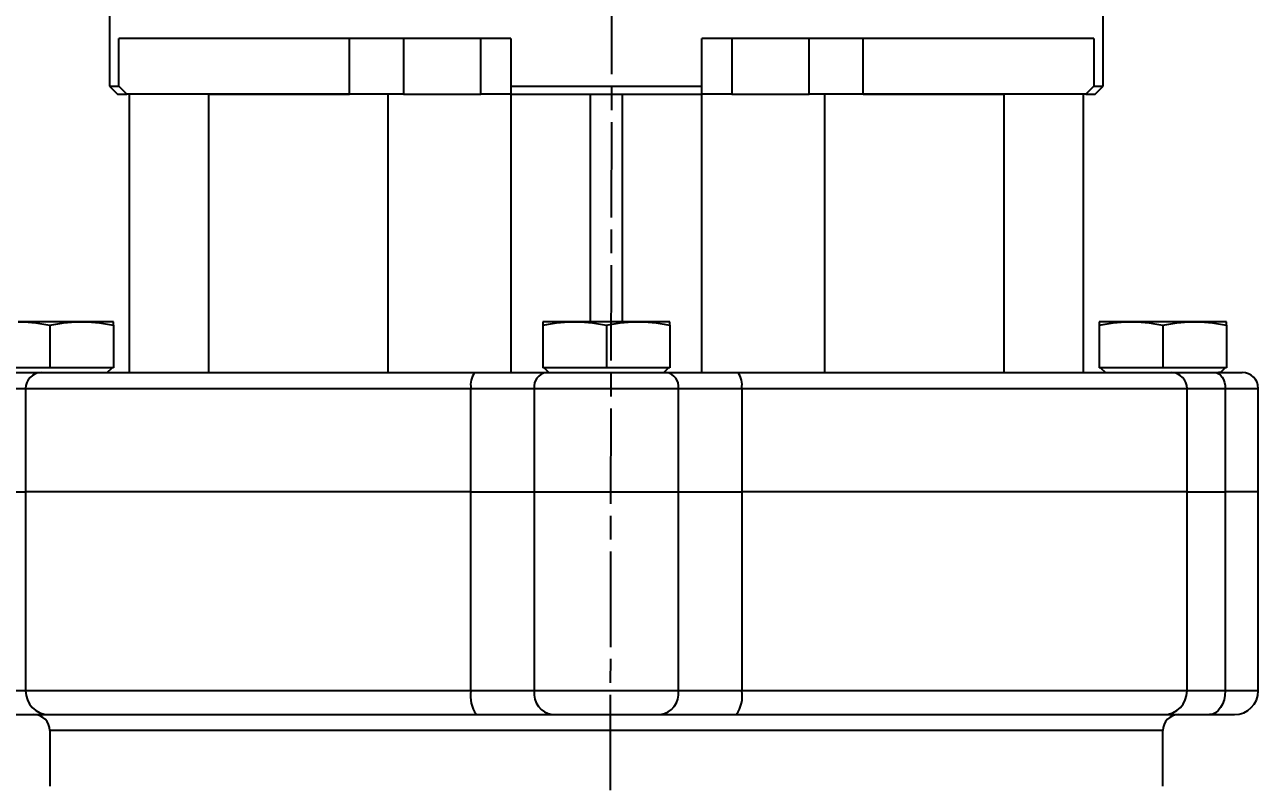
# Model space of a CAD drawing. Header units: millimetres. Extents: x 2448 to 4397, y 790 to 2168.
# Drawn here: x 2958.3 to 3114, y 1689.8 to 1785.5 of the extents above; entities that cross this region are included whole.
import ezdxf

# ---------------------------------------------------------------- set-up
doc = ezdxf.new("R2010")
doc.units = ezdxf.units.MM
doc.linetypes.add('AM_ISO08W050', pattern=[18, 12, -1.5, 3, -1.5])
doc.layers.add('AM_5', color=3, linetype='Continuous', lineweight=25)
doc.layers.add('AM_7', color=4, linetype='AM_ISO08W050', lineweight=25)
doc.styles.add('SLDTEXTSTYLE1', font='txt.shx', dxfattribs={"width": 0.7, "bigfont": 'gbcbig.shx'})
doc.dimstyles.new('SLDDIMSTYLE12$0', dxfattribs={"dimtxt": 12, "dimasz": 10, "dimexe": 0, "dimexo": 0.0625, "dimgap": 0.875, "dimtad": 1, "dimdec": 1, "dimlfac": 1.8, "dimrnd": 1e-09, "dimzin": 12, "dimdsep": 46, "dimtxsty": 'SLDTEXTSTYLE1', "dimcen": 0.09, "dimdle": 8.16, "dimclrd": 3, "dimclre": 3, "dimadec": 0, "dimazin": 3, "dimtfac": 1, "dimtdec": 1, "dimtofl": 0, "dimtmove": 0, "dimatfit": 3, "dimfxl": 0, "dimfrac": 2, "dimtolj": 1, "dimlwd": 5, "dimlwe": 5, "dimarcsym": 0})

# ---------------------------------------------------------------- blocks, each defined once
blk = doc.blocks.new('*D65')
at = {"layer": 'AM_5', "color": 3, "lineweight": 5, "transparency": 16777216}
blk.add_line((3093.06, 1798.78), (3190.91, 1798.78), dxfattribs=at)
at = {"layer": 'AM_5', "color": 3, "linetype": 'Continuous', "lineweight": 5, "transparency": 16777216}
for p, q in [((3190.91, 1788.78), (3190.91, 1551.78)), ((3039.35, 1541.78), (3190.91, 1541.78))]:
    blk.add_line(p, q, dxfattribs=at)
at = {"layer": 'AM_5', "color": 3, "transparency": 16777216}
for points in [[(3189.25, 1788.78), (3192.58, 1788.78), (3190.91, 1798.78)], [(3189.25, 1551.78), (3192.58, 1551.78), (3190.91, 1541.78)]]:
    blk.add_solid(points, dxfattribs=at)
at = {"layer": 'Defpoints', "color": 0, "transparency": 16777216}
for p in [(3093, 1798.78), (3039.29, 1541.78), (3190.91, 1541.78)]:
    blk.add_point(p, dxfattribs=at)
at = {"layer": 'AM_5', "color": 0, "transparency": 16777216, "insert": (3184.04, 1670.28), "char_height": 12, "attachment_point": 5, "rotation": 90, "style": 'SLDTEXTSTYLE1'}
blk.add_mtext('\\A1;257', dxfattribs=at)

msp = doc.modelspace()

# ---------------------------------------------------------------- linework, layer by layer
at = {"color": 7, "linetype": 'Continuous', "lineweight": 25}
for p, q in [((2969.001, 1797.777), (2969.001, 1777.777)), ((3094.001, 1777.777), (3094.001, 1797.777)), ((3019.501, 1783.777), (2970.164, 1783.777)), ((2970.164, 1777.777), (2970.164, 1783.777)), ((2999.19, 1776.777), (2999.19, 1783.777)), ((3005.993, 1783.777), (3005.993, 1776.777)), ((3015.712, 1776.777), (3015.712, 1783.777)), ((3019.501, 1783.777), (3019.501, 1777.777)), ((3092.839, 1783.777), (3043.501, 1783.777)), ((3043.501, 1777.777), (3043.501, 1783.777)), ((3047.291, 1783.777), (3047.291, 1776.777)), ((3057.01, 1776.777), (3057.01, 1783.777)), ((3063.812, 1776.777), (3063.812, 1783.777)), ((3092.839, 1783.777), (3092.839, 1777.777)), ((2969.001, 1777.777), (2970.001, 1776.777)), ((2969.001, 1777.777), (2970.164, 1777.777)), ((3019.501, 1777.777), (3043.501, 1777.777)), ((3092.839, 1777.777), (3094.001, 1777.777)), ((3093.001, 1776.777), (3094.001, 1777.777)), ((2970.001, 1776.777), (2971.184, 1776.777)), ((2999.19, 1776.777), (2971.184, 1776.777)), ((2971.501, 1776.777), (2971.501, 1741.777)), ((2981.501, 1741.777), (2981.501, 1776.777)), ((2981.501, 1776.777), (2999.19, 1776.777)), ((3005.993, 1776.777), (2999.19, 1776.777)), ((3004.006, 1776.777), (3004.006, 1741.777)), ((3005.993, 1776.777), (3015.712, 1776.777)), ((3019.501, 1776.777), (3015.712, 1776.777)), ((3019.501, 1776.777), (3043.501, 1776.777)), ((3019.501, 1776.777), (3019.501, 1741.777)), ((3029.501, 1748.177), (3029.501, 1776.777)), ((3033.501, 1776.777), (3033.501, 1748.177)), ((3047.291, 1776.777), (3043.501, 1776.777)), ((3043.501, 1741.777), (3043.501, 1776.777)), ((3047.291, 1776.777), (3057.01, 1776.777)), ((3063.812, 1776.777), (3057.01, 1776.777)), ((3058.997, 1741.777), (3058.997, 1776.777)), ((3091.819, 1776.777), (3063.812, 1776.777)), ((3063.812, 1776.777), (3081.501, 1776.777)), ((3081.501, 1776.777), (3081.501, 1741.777)), ((3091.501, 1741.777), (3091.501, 1776.777)), ((3091.819, 1776.777), (3093.001, 1776.777)), ((2965.501, 1748.177), (2957.501, 1748.177)), ((2969.501, 1748.177), (2965.501, 1748.177)), ((3027.501, 1748.177), (3023.501, 1748.177)), ((3035.501, 1748.177), (3027.501, 1748.177)), ((3039.501, 1748.177), (3035.501, 1748.177)), ((3097.501, 1748.177), (3093.501, 1748.177)), ((3105.501, 1748.177), (3097.501, 1748.177)), ((3109.501, 1748.177), (3105.501, 1748.177)), ((2961.501, 1747.726), (2961.501, 1742.377)), ((2969.501, 1747.726), (2969.501, 1742.377)), ((3023.501, 1747.726), (3023.501, 1742.377)), ((3031.501, 1747.726), (3031.501, 1742.377)), ((3039.501, 1747.726), (3039.501, 1742.377)), ((3093.501, 1747.726), (3093.501, 1742.377)), ((3101.501, 1747.726), (3101.501, 1742.377)), ((3109.501, 1747.726), (3109.501, 1742.377)), ((2961.501, 1742.377), (2953.501, 1742.377)), ((2969.501, 1742.377), (2961.501, 1742.377)), ((2968.736, 1741.777), (2969.336, 1742.377)), ((3031.501, 1742.377), (3023.501, 1742.377)), ((3023.666, 1742.377), (3024.266, 1741.777)), ((3039.501, 1742.377), (3031.501, 1742.377)), ((3038.736, 1741.777), (3039.336, 1742.377)), ((3101.501, 1742.377), (3093.501, 1742.377)), ((3093.666, 1742.377), (3094.266, 1741.777)), ((3109.501, 1742.377), (3101.501, 1742.377)), ((3108.736, 1741.777), (3108.485, 1741.777)), ((3108.736, 1741.777), (3109.336, 1742.377)), ((2953.657, 1739.777), (2958.46, 1739.777)), ((2958.46, 1739.777), (3014.475, 1739.777)), ((2958.46, 1739.777), (2958.46, 1726.777)), ((3014.475, 1739.777), (3022.42, 1739.777)), ((3014.475, 1726.777), (3014.475, 1739.777)), ((3022.42, 1739.777), (3040.582, 1739.777)), ((3022.42, 1739.777), (3022.42, 1726.777)), ((3040.582, 1726.777), (3040.582, 1739.777)), ((3040.582, 1739.777), (3048.528, 1739.777)), ((3048.528, 1739.777), (3048.528, 1726.777)), ((3048.528, 1739.777), (3104.543, 1739.777)), ((3104.543, 1726.777), (3104.543, 1739.777)), ((3104.543, 1739.777), (3109.346, 1739.777)), ((3109.346, 1739.777), (3109.346, 1726.777)), ((3109.346, 1739.777), (3113.501, 1739.777)), ((3113.501, 1726.777), (3113.501, 1739.777)), ((2953.657, 1726.777), (2958.46, 1726.777)), ((2958.46, 1726.777), (2958.46, 1701.777)), ((3014.475, 1726.777), (2958.46, 1726.777)), ((3014.475, 1701.777), (3014.475, 1726.777)), ((3014.475, 1726.777), (3022.42, 1726.777)), ((3022.42, 1726.777), (3022.42, 1701.777)), ((3022.42, 1726.777), (3040.582, 1726.777)), ((3040.582, 1701.777), (3040.582, 1726.777)), ((3040.582, 1726.777), (3048.528, 1726.777)), ((3048.528, 1726.777), (3048.528, 1701.777)), ((3104.543, 1726.777), (3048.528, 1726.777)), ((3104.543, 1701.777), (3104.543, 1726.777)), ((3104.543, 1726.777), (3109.346, 1726.777)), ((3109.346, 1726.777), (3109.346, 1701.777)), ((3113.501, 1726.777), (3109.346, 1726.777)), ((3113.501, 1701.777), (3113.501, 1726.777)), ((2958.46, 1701.777), (2953.657, 1701.777)), ((3014.475, 1701.777), (2958.46, 1701.777)), ((3022.42, 1701.777), (3014.475, 1701.777)), ((3040.582, 1701.777), (3022.42, 1701.777)), ((3048.528, 1701.777), (3040.582, 1701.777)), ((3104.543, 1701.777), (3048.528, 1701.777)), ((3109.346, 1701.777), (3104.543, 1701.777)), ((3113.501, 1701.777), (3109.346, 1701.777)), ((2961.381, 1698.777), (3015.156, 1698.777)), ((3047.847, 1698.777), (3101.621, 1698.777)), ((3107.735, 1698.777), (3108.168, 1698.777)), ((3101.501, 1696.777), (2961.501, 1696.777)), ((2961.501, 1696.777), (2961.501, 1689.777)), ((3101.501, 1689.777), (3101.501, 1696.777))]:
    msp.add_line(p, q, dxfattribs=at)
at = {"color": 7, "linetype": 'Continuous', "lineweight": 25, "flags": 128}
for points in [[(3108.038, 1741.777), (3108.294, 1741.738), (3108.539, 1741.624), (3108.765, 1741.44), (3108.963, 1741.191), (3109.126, 1740.888), (3109.246, 1740.542), (3109.321, 1740.167), (3109.346, 1739.777)], [(3109.346, 1701.777), (3109.308, 1701.191), (3109.197, 1700.629), (3109.015, 1700.11), (3108.771, 1699.655), (3108.474, 1699.282), (3108.135, 1699.005), (3107.767, 1698.834), (3107.385, 1698.777)]]:
    msp.add_lwpolyline(points, dxfattribs=at)
at = {"color": 7, "linetype": 'Continuous', "lineweight": 25}
for centre, radius, start, end in [((2960.434, 1739.802), 1.974, 90.76791, 180.74785), ((3017.017, 1740.251), 2.587, 143.85476, 190.56369), ((3024.216, 1739.99), 1.809, 98.98174, 186.78498), ((3038.787, 1739.99), 1.809, 353.21502, 81.01826), ((3045.985, 1740.251), 2.587, 349.43631, 36.14524), ((3102.569, 1739.802), 1.974, 359.25215, 89.23209), ((3111.501, 1739.777), 2, 0, 90), ((2961.421, 1701.738), 2.962, 179.25215, 269.23209), ((3018.289, 1701.065), 3.88, 169.43631, 216.14524), ((3025.114, 1701.456), 2.713, 173.21502, 261.01826), ((3037.889, 1701.456), 2.713, 278.98174, 6.78498), ((3044.714, 1701.065), 3.88, 323.85476, 10.56369), ((3101.582, 1701.738), 2.962, 270.76791, 0.74785), ((3110.501, 1701.777), 3, 270, 0), ((2959.501, 1696.777), 2, 0, 90), ((3103.501, 1696.777), 2, 90, 180)]:
    msp.add_arc(centre, radius, start, end, dxfattribs=at)
for points in [[(2971.184, 1776.777), (2970.844, 1777.11), (2970.504, 1777.443), (2970.164, 1777.777)], [(3019.501, 1777.777), (3019.501, 1777.443), (3019.501, 1777.11), (3019.501, 1776.777)], [(3043.501, 1776.777), (3043.501, 1777.11), (3043.501, 1777.443), (3043.501, 1777.777)], [(3092.839, 1777.777), (3092.499, 1777.443), (3092.159, 1777.11), (3091.819, 1776.777)], [(2955.618, 1698.777), (2958.499, 1698.777), (2960.517, 1698.777), (2961.381, 1698.777)], [(3015.156, 1698.777), (3018.863, 1698.777), (3022.202, 1698.777), (3024.691, 1698.777)], [(3038.312, 1698.777), (3040.801, 1698.777), (3044.139, 1698.777), (3047.847, 1698.777)], [(3101.621, 1698.777), (3102.486, 1698.777), (3104.504, 1698.777), (3107.385, 1698.777)]]:
    msp.add_open_spline(points, degree=3, dxfattribs=at)
for points, knots in [([(2957.501, 1748.177), (2958.174, 1748.177), (2958.844, 1748.135), (2960.177, 1747.979), (2960.84, 1747.865), (2961.501, 1747.726)], [0, 0, 0, 0, 0.5, 0.5, 1, 1, 1, 1]), ([(2961.501, 1747.726), (2962.163, 1747.865), (2962.826, 1747.979), (2964.159, 1748.135), (2964.828, 1748.177), (2965.501, 1748.177)], [0, 0, 0, 0, 0.5, 0.5, 1, 1, 1, 1]), ([(2965.501, 1748.177), (2966.174, 1748.177), (2966.844, 1748.135), (2968.177, 1747.979), (2968.84, 1747.865), (2969.501, 1747.726)], [0, 0, 0, 0, 0.5, 0.5, 1, 1, 1, 1]), ([(2969.501, 1747.726), (2969.501, 1747.865), (2969.501, 1747.979), (2969.501, 1748.135), (2969.501, 1748.177), (2969.501, 1748.177)], [0, 0, 0, 0, 0.5, 0.5, 1, 1, 1, 1]), ([(3023.501, 1747.726), (3024.163, 1747.865), (3024.826, 1747.979), (3026.159, 1748.135), (3026.828, 1748.177), (3027.501, 1748.177)], [0, 0, 0, 0, 0.5, 0.5, 1, 1, 1, 1]), ([(3023.501, 1748.177), (3023.501, 1748.177), (3023.501, 1748.135), (3023.501, 1747.979), (3023.501, 1747.865), (3023.501, 1747.726)], [0, 0, 0, 0, 0.5, 0.5, 1, 1, 1, 1]), ([(3027.501, 1748.177), (3028.174, 1748.177), (3028.844, 1748.135), (3030.177, 1747.979), (3030.84, 1747.865), (3031.501, 1747.726)], [0, 0, 0, 0, 0.5, 0.5, 1, 1, 1, 1]), ([(3031.501, 1747.726), (3032.163, 1747.865), (3032.826, 1747.979), (3034.159, 1748.135), (3034.828, 1748.177), (3035.501, 1748.177)], [0, 0, 0, 0, 0.5, 0.5, 1, 1, 1, 1]), ([(3035.501, 1748.177), (3036.174, 1748.177), (3036.844, 1748.135), (3038.177, 1747.979), (3038.84, 1747.865), (3039.501, 1747.726)], [0, 0, 0, 0, 0.5, 0.5, 1, 1, 1, 1]), ([(3039.501, 1747.726), (3039.501, 1747.865), (3039.501, 1747.979), (3039.501, 1748.135), (3039.501, 1748.177), (3039.501, 1748.177)], [0, 0, 0, 0, 0.5, 0.5, 1, 1, 1, 1]), ([(3093.501, 1747.726), (3094.163, 1747.865), (3094.826, 1747.979), (3096.159, 1748.135), (3096.828, 1748.177), (3097.501, 1748.177)], [0, 0, 0, 0, 0.5, 0.5, 1, 1, 1, 1]), ([(3093.501, 1748.177), (3093.501, 1748.177), (3093.501, 1748.135), (3093.501, 1747.979), (3093.501, 1747.865), (3093.501, 1747.726)], [0, 0, 0, 0, 0.5, 0.5, 1, 1, 1, 1]), ([(3097.501, 1748.177), (3098.174, 1748.177), (3098.844, 1748.135), (3100.177, 1747.979), (3100.84, 1747.865), (3101.501, 1747.726)], [0, 0, 0, 0, 0.5, 0.5, 1, 1, 1, 1]), ([(3101.501, 1747.726), (3102.163, 1747.865), (3102.826, 1747.979), (3104.159, 1748.135), (3104.828, 1748.177), (3105.501, 1748.177)], [0, 0, 0, 0, 0.5, 0.5, 1, 1, 1, 1]), ([(3105.501, 1748.177), (3106.174, 1748.177), (3106.844, 1748.135), (3108.177, 1747.979), (3108.84, 1747.865), (3109.501, 1747.726)], [0, 0, 0, 0, 0.5, 0.5, 1, 1, 1, 1]), ([(3109.501, 1747.726), (3109.501, 1747.865), (3109.501, 1747.979), (3109.501, 1748.135), (3109.501, 1748.177), (3109.501, 1748.177)], [0, 0, 0, 0, 0.5, 0.5, 1, 1, 1, 1]), ([(2954.964, 1741.777), (2955.06, 1741.777), (2955.25, 1741.777), (2955.529, 1741.777), (2955.802, 1741.777), (2956.069, 1741.777), (2956.33, 1741.777), (2956.584, 1741.777), (2957.044, 1741.777), (2957.674, 1741.777), (2958.415, 1741.777), (2959.066, 1741.777), (2959.527, 1741.777), (2959.847, 1741.777), (2960.059, 1741.777), (2960.249, 1741.777), (2960.355, 1741.777), (2960.408, 1741.777)], [0, 0, 0, 0, 0.0355348, 0.0710273, 0.1064952, 0.1419563, 0.1774283, 0.212929, 0.248476, 0.3742156, 0.5000052, 0.6257448, 0.7515345, 0.8136891, 0.8757548, 0.9378267, 1, 1, 1, 1]), ([(2960.408, 1741.777), (2960.476, 1741.777), (2960.613, 1741.777), (2960.832, 1741.777), (2961.061, 1741.777), (2961.3, 1741.777), (2961.55, 1741.777), (2961.81, 1741.777), (2962.08, 1741.777), (2962.361, 1741.777), (2962.653, 1741.777), (2962.955, 1741.777), (2963.751, 1741.777), (2965.172, 1741.777), (2967.463, 1741.777), (2970.081, 1741.777), (2973.034, 1741.777), (2976.29, 1741.777), (2979.839, 1741.777), (2983.649, 1741.777), (2987.689, 1741.777), (2991.935, 1741.777), (2996.335, 1741.777), (3000.876, 1741.777), (3004.484, 1741.777), (3007.087, 1741.777), (3008.634, 1741.777), (3010.191, 1741.777), (3011.76, 1741.777), (3013.338, 1741.777), (3014.398, 1741.777), (3014.929, 1741.777)], [0, 0, 0, 0, 0.0109905, 0.0219738, 0.0329514, 0.0439251, 0.0548963, 0.0658669, 0.0768384, 0.0878125, 0.0987907, 0.1097749, 0.1207665, 0.1829209, 0.2450819, 0.3084864, 0.3718973, 0.435946, 0.5000009, 0.5640495, 0.6281044, 0.6915089, 0.7549199, 0.8170743, 0.8792353, 0.8993787, 0.9195022, 0.939616, 0.9597302, 0.9798548, 1, 1, 1, 1]), ([(3014.929, 1741.777), (3015.052, 1741.777), (3015.298, 1741.777), (3015.665, 1741.777), (3016.029, 1741.777), (3016.391, 1741.777), (3016.75, 1741.777), (3017.106, 1741.777), (3017.759, 1741.777), (3018.693, 1741.777), (3019.872, 1741.777), (3020.996, 1741.777), (3021.879, 1741.777), (3022.549, 1741.777), (3023.03, 1741.777), (3023.494, 1741.777), (3023.787, 1741.777), (3023.934, 1741.777)], [0, 0, 0, 0, 0.0355348, 0.0710273, 0.1064952, 0.1419563, 0.1774283, 0.212929, 0.248476, 0.3742156, 0.5000052, 0.6257448, 0.7515345, 0.8136891, 0.8757548, 0.9378267, 1, 1, 1, 1]), ([(3023.934, 1741.777), (3024.001, 1741.777), (3024.134, 1741.777), (3024.343, 1741.777), (3024.557, 1741.777), (3024.778, 1741.777), (3025.006, 1741.777), (3025.239, 1741.777), (3025.684, 1741.777), (3026.37, 1741.777), (3027.332, 1741.777), (3028.344, 1741.777), (3029.724, 1741.777), (3031.501, 1741.777), (3033.278, 1741.777), (3034.659, 1741.777), (3035.671, 1741.777), (3036.633, 1741.777), (3037.382, 1741.777), (3037.941, 1741.777), (3038.338, 1741.777), (3038.716, 1741.777), (3038.951, 1741.777), (3039.069, 1741.777)], [0, 0, 0, 0, 0.0176984, 0.0353574, 0.0529932, 0.0706221, 0.0882604, 0.1059243, 0.1236301, 0.1868579, 0.2501163, 0.3133441, 0.3766025, 0.5000048, 0.6234071, 0.6866349, 0.7498933, 0.8131211, 0.8763795, 0.9073226, 0.9381822, 0.9690456, 1, 1, 1, 1]), ([(3039.069, 1741.777), (3039.152, 1741.777), (3039.319, 1741.777), (3039.577, 1741.777), (3039.841, 1741.777), (3040.111, 1741.777), (3040.386, 1741.777), (3040.668, 1741.777), (3041.199, 1741.777), (3042.007, 1741.777), (3043.131, 1741.777), (3044.31, 1741.777), (3045.33, 1741.777), (3046.162, 1741.777), (3046.792, 1741.777), (3047.429, 1741.777), (3047.859, 1741.777), (3048.074, 1741.777)], [0, 0, 0, 0, 0.0355348, 0.0710273, 0.1064952, 0.1419563, 0.1774283, 0.212929, 0.248476, 0.3742156, 0.5000052, 0.6257448, 0.7515345, 0.8136891, 0.8757548, 0.9378267, 1, 1, 1, 1]), ([(3048.074, 1741.777), (3048.364, 1741.777), (3048.943, 1741.777), (3049.808, 1741.777), (3050.669, 1741.777), (3051.528, 1741.777), (3052.383, 1741.777), (3053.236, 1741.777), (3054.085, 1741.777), (3054.931, 1741.777), (3055.773, 1741.777), (3056.613, 1741.777), (3058.747, 1741.777), (3062.127, 1741.777), (3066.668, 1741.777), (3071.068, 1741.777), (3075.313, 1741.777), (3079.354, 1741.777), (3083.164, 1741.777), (3086.712, 1741.777), (3089.969, 1741.777), (3092.921, 1741.777), (3095.54, 1741.777), (3097.831, 1741.777), (3099.348, 1741.777), (3100.304, 1741.777), (3100.834, 1741.777), (3101.329, 1741.777), (3101.787, 1741.777), (3102.214, 1741.777), (3102.468, 1741.777), (3102.595, 1741.777)], [0, 0, 0, 0, 0.0109905, 0.0219738, 0.0329514, 0.0439251, 0.0548963, 0.0658669, 0.0768384, 0.0878125, 0.0987907, 0.1097749, 0.1207665, 0.1829209, 0.2450819, 0.3084864, 0.3718973, 0.435946, 0.5000009, 0.5640495, 0.6281044, 0.6915089, 0.7549199, 0.8170743, 0.8792353, 0.8993787, 0.9195022, 0.939616, 0.9597302, 0.9798548, 1, 1, 1, 1]), ([(3102.595, 1741.777), (3102.625, 1741.777), (3102.684, 1741.777), (3102.783, 1741.777), (3102.889, 1741.777), (3103.004, 1741.777), (3103.127, 1741.777), (3103.258, 1741.777), (3103.514, 1741.777), (3103.937, 1741.777), (3104.587, 1741.777), (3105.329, 1741.777), (3106.018, 1741.777), (3106.606, 1741.777), (3107.065, 1741.777), (3107.54, 1741.777), (3107.872, 1741.777), (3108.038, 1741.777)], [0, 0, 0, 0, 0.03553479, 0.0710273, 0.10649523, 0.14195632, 0.17742833, 0.21292899, 0.24847599, 0.37421557, 0.50000523, 0.6257448, 0.75153447, 0.81368907, 0.87575476, 0.93782669, 1, 1, 1, 1]), ([(3108.038, 1741.777), (3108.511, 1741.777), (3109.467, 1741.777), (3110.526, 1741.777), (3111.214, 1741.777), (3111.522, 1741.777), (3111.472, 1741.777), (3111.46, 1741.777)], [0, 0, 0, 0, 0.229966, 0.4645793, 0.6991926, 0.9291586, 1, 1, 1, 1]), ([(3024.691, 1698.777), (3026.4, 1698.777), (3028.886, 1698.777), (3034.117, 1698.777), (3036.603, 1698.777), (3038.312, 1698.777)], [0, 0, 0, 0, 0.5, 0.5, 1, 1, 1, 1]), ([(3107.385, 1698.777), (3107.81, 1698.777), (3108.67, 1698.777), (3109.624, 1698.777), (3110.242, 1698.777), (3110.52, 1698.777), (3110.475, 1698.777), (3110.464, 1698.777)], [0, 0, 0, 0, 0.229966, 0.4645793, 0.6991926, 0.9291586, 1, 1, 1, 1])]:
    msp.add_open_spline(points, degree=3, knots=knots, dxfattribs=at)
at = {"layer": 'AM_7'}
msp.add_line((3031.501, 1419.277), (3032.862, 2133.405), dxfattribs=at)

# ---------------------------------------------------------------- dimensions: what is measured, and where the dimension line sits
at = {"layer": 'AM_5'}
dim = msp.add_linear_dim(base=(3190.913, 1541.777), p1=(3093.001, 1798.777), p2=(3039.291, 1541.777), angle=90, dimstyle='SLDDIMSTYLE12$0', override={"dimlfac": 1, "dimpost": ''}, dxfattribs=at)
dim.commit()
dim.dimension.update_dxf_attribs({"geometry": '*D65', "text_midpoint": (3184.038, 1670.277)})

doc.saveas('drawing.dxf')
